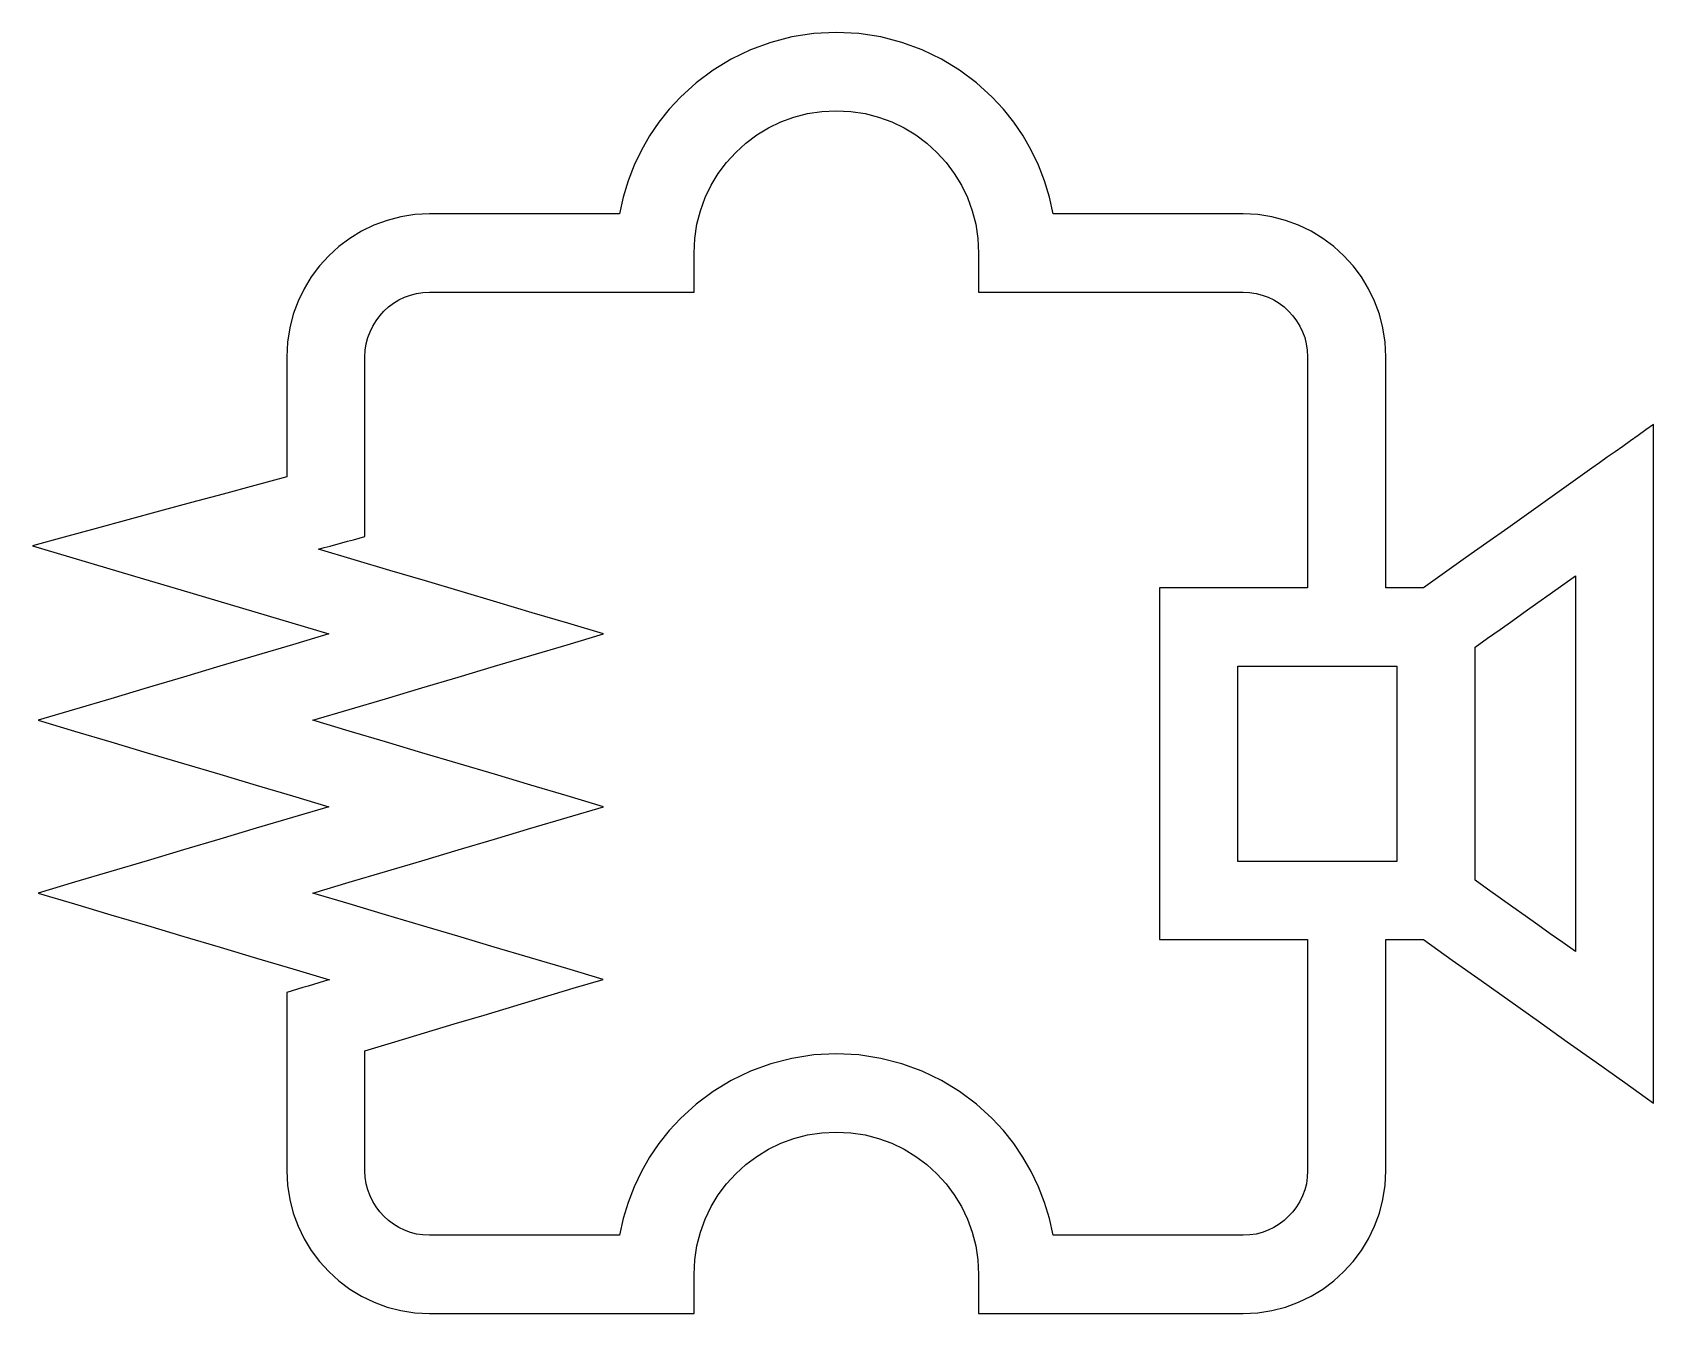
# Model space of a CAD drawing. Extents: x 0 to 116, y 0 to 92.
import ezdxf

# ---------------------------------------------------------------- set-up
doc = ezdxf.new("R2010")
doc.units = 0
doc.layers.get('0').update_dxf_attribs({"linetype": 'CONTINUOUS'})

msp = doc.modelspace()

# ---------------------------------------------------------------- linework, layer by layer
at = {"color": 7}
for points in [[(116.092, 15.070399), (116.092, 21.141299), (116.092, 27.212199), (116.092, 33.283099), (116.092, 39.353999), (116.092, 45.424899), (116.092, 51.495799), (116.092, 57.566699), (116.092, 63.637599), (115.539496, 63.245499), (114.987, 62.853399), (114.434496, 62.461299), (113.882, 62.069199), (113.329496, 61.677099), (112.777, 61.284999), (112.224496, 60.892899), (111.672, 60.500799), (110.165496, 59.431599), (108.659, 58.362399), (107.152496, 57.293199), (105.646, 56.223999), (104.139496, 55.154799), (102.633, 54.085599), (101.126496, 53.016399), (99.62, 51.947199), (99.2826, 51.947199), (98.9452, 51.947199), (98.6078, 51.947199), (98.2704, 51.947199), (97.933, 51.947199), (97.5956, 51.947199), (97.2582, 51.947199), (96.9208, 51.947199), (96.9208, 54.014599), (96.9208, 56.081999), (96.9208, 58.149399), (96.9208, 60.216799), (96.9208, 62.284199), (96.9208, 64.351599), (96.9208, 66.418999), (96.9208, 68.486399), (96.86776, 69.528815), (96.711704, 70.542674), (96.458144, 71.522296), (96.1126, 72.461999), (95.680584, 73.356102), (95.1676, 74.198924), (94.579168, 74.984783), (93.9208, 75.707999), (93.197584, 76.366368), (92.411728, 76.954799), (91.568904, 77.467781), (90.6748, 77.899799), (89.735096, 78.245343), (88.755472, 78.498899), (87.741616, 78.654955), (86.6992, 78.707995), (84.9984, 78.707995), (83.2976, 78.707995), (81.5968, 78.707995), (79.896, 78.707995), (78.1952, 78.707995), (76.4944, 78.707995), (74.7936, 78.707995), (73.0928, 78.707995), (72.829689, 79.904826), (72.478913, 81.066745), (72.044005, 82.189593), (71.5285, 83.269199), (70.935933, 84.301405), (70.269838, 85.282049), (69.533749, 86.206968), (68.7312, 87.071999), (67.612049, 88.089818), (66.396887, 88.998249), (65.094258, 89.789155), (63.7127, 90.454399), (62.260754, 90.985843), (60.746962, 91.375349), (59.179864, 91.61478), (57.568, 91.695999), (55.955839, 91.614779), (54.388462, 91.375336), (52.87443, 90.9858), (51.4223, 90.454299), (50.040633, 89.78896), (48.737987, 88.997911), (47.522923, 88.089282), (46.404, 87.071199), (45.601223, 86.206432), (44.865038, 85.281711), (44.198958, 84.30121), (43.6065, 83.269099), (43.09118, 82.18955), (42.656513, 81.066737), (42.306014, 79.904829), (42.0432, 78.707999), (40.3423, 78.707999), (38.6414, 78.707999), (36.9405, 78.707999), (35.2396, 78.707999), (33.5387, 78.707999), (31.8378, 78.707999), (30.1369, 78.707999), (28.436, 78.707999), (27.393586, 78.654959), (26.379738, 78.498903), (25.400146, 78.245347), (24.4605, 77.899803), (23.566492, 77.467785), (22.723813, 76.954803), (21.938151, 76.366372), (21.2152, 75.708003), (20.556831, 74.984787), (19.9684, 74.198928), (19.455418, 73.356106), (19.0234, 72.462003), (18.677856, 71.5223), (18.4243, 70.542678), (18.268244, 69.528819), (18.215196, 68.486403), (18.215196, 67.412403), (18.215196, 66.338403), (18.215196, 65.264403), (18.215196, 64.190403), (18.215196, 63.116403), (18.215196, 62.042403), (18.215196, 60.968403), (18.215196, 59.894403), (15.938296, 59.276603), (13.661396, 58.658803), (11.384496, 58.041003), (9.107596, 57.423203), (6.830696, 56.805403), (4.553796, 56.187603), (2.276896, 55.569803), (0, 54.951999), (2.654, 54.163699), (5.308, 53.375399), (7.962, 52.587099), (10.616, 51.798799), (13.27, 51.010499), (15.924, 50.222199), (18.578, 49.433899), (21.232, 48.645599), (18.6292, 47.872499), (16.0264, 47.099399), (13.4236, 46.326299), (10.8208, 45.553199), (8.218, 44.780099), (5.6152, 44.006999), (3.0124, 43.233899), (0.4096, 42.460799), (3.0124, 41.687799), (5.6152, 40.914799), (8.218, 40.141799), (10.8208, 39.368799), (13.4236, 38.595799), (16.0264, 37.822799), (18.6292, 37.049799), (21.232, 36.276799), (18.6292, 35.503699), (16.0264, 34.730599), (13.4236, 33.957499), (10.8208, 33.184399), (8.218, 32.411299), (5.6152, 31.638199), (3.0124, 30.865099), (0.4096, 30.091999), (3.0167, 29.317699), (5.6238, 28.543399), (8.2309, 27.769099), (10.838, 26.994799), (13.4451, 26.220499), (16.0522, 25.446199), (18.6593, 24.671899), (21.2664, 23.897599), (20.885, 23.783399), (20.5036, 23.669199), (20.1222, 23.554999), (19.7408, 23.440799), (19.3594, 23.326599), (18.978, 23.212399), (18.5966, 23.098199), (18.2152, 22.983999), (18.2152, 21.388699), (18.2152, 19.793399), (18.2152, 18.198099), (18.2152, 16.6028), (18.2152, 15.0075), (18.2152, 13.4122), (18.2152, 11.8169), (18.2152, 10.2216), (18.268248, 9.178952), (18.424304, 8.164984), (18.67786, 7.185352), (19.023404, 6.245704), (19.455422, 5.351688), (19.968404, 4.50896), (20.556835, 3.723184), (21.215204, 3), (21.93842, 2.341632), (22.724279, 1.7532), (23.567101, 1.240216), (24.461204, 0.8082), (25.400907, 0.462656), (26.380529, 0.209096), (27.394388, 0.05304), (28.436804, 0), (30.804804, 0), (33.172804, 0), (35.540804, 0), (37.908804, 0), (40.276804, 0), (42.644804, 0), (45.012804, 0), (47.380804, 0), (47.380804, 0.35), (47.380804, 0.7), (47.380804, 1.05), (47.380804, 1.4), (47.380804, 1.75), (47.380804, 2.1), (47.380804, 2.45), (47.380804, 2.8), (47.43342, 3.843928), (47.58739, 4.855904), (47.837792, 5.831424), (48.179703, 6.766), (48.608202, 7.655128), (49.118366, 8.494304), (49.705274, 9.279024), (50.364003, 10.0048), (51.089514, 10.663528), (51.874041, 11.25044), (52.713074, 11.760601), (53.602103, 12.189099), (54.53662, 12.53101), (55.512116, 12.781412), (56.52408, 12.935382), (57.568003, 12.987998), (58.611628, 12.935118), (59.623303, 12.780961), (60.598528, 12.530447), (61.532803, 12.188498), (62.421628, 11.760038), (63.260503, 11.249983), (64.044928, 10.663263), (64.770403, 10.004799), (65.429397, 9.279023), (66.016503, 8.494303), (66.52681, 7.655127), (66.955403, 6.765999), (67.297372, 5.831423), (67.547803, 4.855903), (67.701785, 3.843927), (67.754401, 2.799999), (67.754401, 2.449999), (67.754401, 2.099999), (67.754401, 1.749999), (67.754401, 1.399999), (67.754401, 1.049999), (67.754401, 0.699999), (67.754401, 0.349999), (67.754401, -0.000001), (70.122401, -0.000001), (72.490401, -0.000001), (74.858401, -0.000001), (77.226401, -0.000001), (79.594401, -0.000001), (81.962401, -0.000001), (84.330401, -0.000001), (86.698401, -0.000001), (87.741081, 0.053039), (88.755129, 0.209095), (89.734857, 0.462655), (90.674601, 0.808199), (91.568665, 1.240215), (92.411377, 1.753199), (93.197049, 2.341631), (93.920001, 2.999999), (94.578369, 3.723479), (95.166801, 4.509527), (95.679785, 5.352455), (96.111801, 6.246599), (96.457345, 7.186263), (96.710905, 8.165775), (96.866961, 9.179447), (96.920001, 10.221599), (96.920001, 12.289399), (96.920001, 14.357199), (96.920001, 16.424999), (96.920001, 18.492799), (96.920001, 20.560598), (96.920001, 22.628398), (96.920001, 24.696198), (96.920001, 26.763998), (97.257305, 26.763998), (97.594601, 26.763998), (97.931905, 26.763998), (98.269201, 26.763998), (98.606505, 26.763998), (98.943801, 26.763998), (99.281105, 26.763998), (99.618401, 26.763998), (101.677601, 25.302298), (103.736801, 23.840598), (105.796001, 22.378898), (107.855201, 20.917198), (109.914401, 19.455498), (111.973601, 17.993798), (114.032801, 16.532098), (116.092, 15.070399)], [(91.32, 10.2216), (91.29608, 9.751784), (91.22624, 9.29584), (91.11256, 8.855696), (90.957152, 8.433304), (90.762112, 8.030592), (90.52952, 7.649512), (90.261472, 7.292), (89.960056, 6.96), (89.628056, 6.65836), (89.270544, 6.3902), (88.889464, 6.157592), (88.486752, 5.9626), (88.06436, 5.80728), (87.624216, 5.693704), (87.168272, 5.623944), (86.698456, 5.600024), (84.997656, 5.600024), (83.296856, 5.600024), (81.596056, 5.600024), (79.895256, 5.600024), (78.194456, 5.600024), (76.493656, 5.600024), (74.792856, 5.600024), (73.092056, 5.600024), (72.828945, 6.79712), (72.478169, 7.959224), (72.043261, 9.082176), (71.527756, 10.161824), (70.935189, 11.193992), (70.269038, 12.174499), (69.532949, 13.09923), (68.7304, 13.963999), (67.611249, 14.981588), (66.396087, 15.889912), (65.093458, 16.680804), (63.7119, 17.346099), (62.259954, 17.877632), (60.746162, 18.267237), (59.179064, 18.506748), (57.5672, 18.587999), (55.955039, 18.506781), (54.387662, 18.26735), (52.87363, 17.877843), (51.4215, 17.346399), (50.039833, 16.681155), (48.737187, 15.89025), (47.522123, 14.981818), (46.4032, 13.963999), (45.600653, 13.09923), (44.864575, 12.174499), (44.19851, 11.193968), (43.606, 10.1618), (43.09059, 9.082152), (42.655825, 7.9592), (42.305247, 6.797096), (42.0424, 5.6), (40.3416, 5.6), (38.6408, 5.6), (36.94, 5.6), (35.2392, 5.6), (33.5384, 5.6), (31.8376, 5.6), (30.1368, 5.6), (28.436, 5.6), (27.966449, 5.62392), (27.510687, 5.69376), (27.070658, 5.80744), (26.6483, 5.962848), (26.245554, 6.157888), (25.864362, 6.39048), (25.506664, 6.658528), (25.1744, 6.959944), (24.872986, 7.291976), (24.604938, 7.649568), (24.372346, 8.030744), (24.1773, 8.433544), (24.021892, 8.855992), (23.908213, 9.29612), (23.838349, 9.75196), (23.814397, 10.221544), (23.814397, 11.295744), (23.814397, 12.369944), (23.814397, 13.444144), (23.814397, 14.518344), (23.814397, 15.592543), (23.814397, 16.666743), (23.814397, 17.740943), (23.814397, 18.815143), (25.945797, 19.453143), (28.077197, 20.091143), (30.208597, 20.729143), (32.339997, 21.367143), (34.471397, 22.005143), (36.602797, 22.643143), (38.734197, 23.281143), (40.865597, 23.919143), (38.2671, 24.690899), (35.6686, 25.462599), (33.0701, 26.234299), (30.4716, 27.005999), (27.8731, 27.777699), (25.2746, 28.549399), (22.6761, 29.321099), (20.0776, 30.092799), (22.6804, 30.865799), (25.2832, 31.638799), (27.886, 32.411799), (30.4888, 33.184799), (33.0916, 33.957799), (35.6944, 34.730799), (38.2972, 35.503799), (40.9, 36.276799), (38.2972, 37.049799), (35.6944, 37.822799), (33.0916, 38.595799), (30.4888, 39.368799), (27.886, 40.141799), (25.2832, 40.914799), (22.6804, 41.687799), (20.0776, 42.460799), (22.6804, 43.233899), (25.2832, 44.006999), (27.886, 44.780099), (30.4888, 45.553199), (33.0916, 46.326299), (35.6944, 47.099399), (38.2972, 47.872499), (40.9, 48.645599), (38.3484, 49.403499), (35.7968, 50.161399), (33.2452, 50.919299), (30.6936, 51.677199), (28.142, 52.435099), (25.5904, 53.192999), (23.0388, 53.950899), (20.4872, 54.708799), (20.9031, 54.821599), (21.319, 54.934399), (21.7349, 55.047199), (22.1508, 55.159999), (22.5667, 55.272799), (22.9826, 55.385599), (23.3985, 55.498399), (23.8144, 55.611199), (23.8144, 57.220599), (23.8144, 58.829999), (23.8144, 60.439399), (23.8144, 62.048799), (23.8144, 63.658199), (23.8144, 65.267599), (23.8144, 66.876999), (23.8144, 68.486399), (23.838352, 68.95595), (23.908216, 69.411712), (24.021895, 69.851742), (24.177303, 70.274099), (24.372349, 70.676845), (24.604941, 71.058037), (24.872989, 71.415735), (25.174403, 71.747999), (25.506667, 72.049414), (25.864366, 72.317462), (26.245558, 72.550054), (26.648303, 72.745099), (27.070661, 72.900507), (27.51069, 73.014186), (27.966452, 73.08405), (28.436003, 73.108002), (30.804003, 73.108002), (33.172003, 73.108002), (35.540003, 73.108002), (37.908003, 73.108002), (40.276003, 73.108002), (42.644003, 73.108002), (45.012003, 73.108002), (47.380003, 73.108002), (47.380003, 73.458002), (47.380003, 73.808002), (47.380003, 74.158002), (47.380003, 74.508002), (47.380003, 74.858002), (47.380003, 75.208002), (47.380003, 75.558002), (47.380003, 75.908002), (47.432619, 76.951893), (47.58659, 77.963778), (47.836991, 78.939174), (48.178902, 79.873602), (48.607401, 80.762581), (49.117565, 81.601627), (49.704473, 82.386262), (50.363202, 83.112002), (51.088714, 83.770734), (51.87324, 84.357652), (52.712273, 84.867846), (53.601302, 85.296402), (54.535819, 85.638408), (55.511315, 85.888952), (56.523279, 86.043121), (57.567202, 86.096002), (58.610827, 86.043351), (59.622502, 85.88929), (60.597727, 85.638761), (61.532002, 85.296703), (62.420827, 84.868058), (63.259702, 84.357765), (64.044127, 83.770767), (64.769602, 83.112003), (65.428596, 82.38623), (66.015702, 81.601516), (66.526009, 80.76237), (66.954602, 79.873303), (67.296571, 78.938823), (67.547002, 77.963441), (67.700984, 76.951664), (67.7536, 75.908003), (67.7536, 75.558003), (67.7536, 75.208003), (67.7536, 74.858003), (67.7536, 74.508003), (67.7536, 74.158003), (67.7536, 73.808003), (67.7536, 73.458003), (67.7536, 73.108003), (70.1216, 73.108003), (72.4896, 73.108003), (74.8576, 73.108003), (77.2256, 73.108003), (79.5936, 73.108003), (81.9616, 73.108003), (84.3296, 73.108003), (86.6976, 73.108003), (87.167416, 73.084051), (87.62336, 73.014187), (88.063504, 72.900508), (88.485896, 72.7451), (88.888608, 72.550054), (89.269688, 72.317462), (89.6272, 72.049414), (89.9592, 71.748), (90.26084, 71.415736), (90.529, 71.058038), (90.761608, 70.676846), (90.9566, 70.2741), (91.11192, 69.851742), (91.225504, 69.411713), (91.295264, 68.955951), (91.319184, 68.4864), (91.319184, 66.4189), (91.319184, 64.3514), (91.319184, 62.2839), (91.319184, 60.2164), (91.319184, 58.1489), (91.319184, 56.0814), (91.319184, 54.0139), (91.319184, 51.9464), (89.994584, 51.9464), (88.669984, 51.9464), (87.345384, 51.9464), (86.020784, 51.9464), (84.696184, 51.9464), (83.371584, 51.9464), (82.046984, 51.9464), (80.722384, 51.9464), (80.722384, 48.7985), (80.722384, 45.6506), (80.722384, 42.5027), (80.722384, 39.3548), (80.722384, 36.2069), (80.722384, 33.059), (80.722384, 29.9111), (80.722384, 26.7632), (82.046984, 26.7632), (83.371584, 26.7632), (84.696184, 26.7632), (86.020784, 26.7632), (87.345384, 26.7632), (88.669984, 26.7632), (89.994584, 26.7632), (91.319184, 26.7632), (91.319184, 24.6955), (91.319184, 22.6278), (91.319184, 20.5601), (91.319184, 18.492401), (91.319184, 16.424701), (91.319184, 14.357001), (91.319184, 12.289301), (91.319184, 10.221601), (91.31928, 10.221601), (91.319384, 10.221601), (91.319488, 10.221601), (91.319584, 10.221601), (91.319688, 10.221601), (91.319784, 10.221601), (91.31988, 10.221601), (91.32, 10.2216)], [(103.3112, 31.009599), (103.3112, 33.095799), (103.3112, 35.181999), (103.3112, 37.268199), (103.3112, 39.354399), (103.3112, 41.440599), (103.3112, 43.526799), (103.3112, 45.612999), (103.3112, 47.699199), (104.208896, 48.336299), (105.1066, 48.973399), (106.004304, 49.610499), (106.902, 50.247599), (107.799696, 50.884699), (108.6974, 51.521799), (109.595096, 52.158899), (110.4928, 52.795999), (110.4928, 49.435599), (110.4928, 46.075199), (110.4928, 42.714799), (110.4928, 39.354399), (110.4928, 35.993999), (110.4928, 32.633599), (110.4928, 29.273199), (110.4928, 25.912799), (109.595096, 26.549899), (108.6974, 27.186999), (107.799696, 27.824099), (106.902, 28.461199), (106.004304, 29.098299), (105.1066, 29.735399), (104.208896, 30.372499), (103.3112, 31.009599)], [(97.7112, 32.363199), (96.2878, 32.363199), (94.8644, 32.363199), (93.441, 32.363199), (92.0176, 32.363199), (90.5942, 32.363199), (89.1708, 32.363199), (87.7474, 32.363199), (86.324, 32.363199), (86.324, 34.111099), (86.324, 35.858999), (86.324, 37.606899), (86.324, 39.354799), (86.324, 41.102699), (86.324, 42.850599), (86.324, 44.598499), (86.324, 46.346399), (87.7474, 46.346399), (89.1708, 46.346399), (90.5942, 46.346399), (92.0176, 46.346399), (93.441, 46.346399), (94.8644, 46.346399), (96.2878, 46.346399), (97.7112, 46.346399), (97.7112, 44.598499), (97.7112, 42.850599), (97.7112, 41.102699), (97.7112, 39.354799), (97.7112, 37.606899), (97.7112, 35.858999), (97.7112, 34.111099), (97.7112, 32.363199)]]:
    msp.add_lwpolyline(points, dxfattribs=at)

doc.saveas('drawing.dxf')
